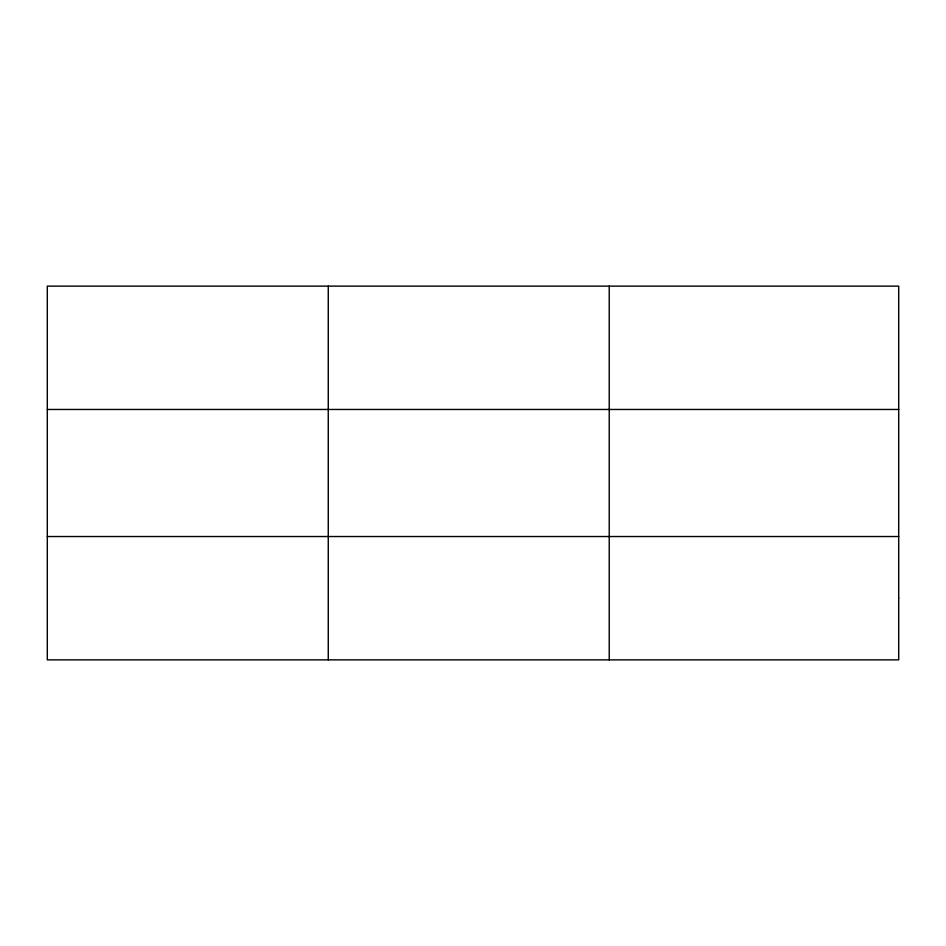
<?xml version="1.0" encoding="UTF-8"?>
<svg xmlns="http://www.w3.org/2000/svg" width="946" height="946" viewBox="0 0 946 946"><rect width="100%" height="100%" fill="white"/><g stroke="black" fill="none" stroke-linecap="round" stroke-linejoin="round"><path stroke-width="1.42" d="M328.262 659.87L328.262 286.13M609.224 659.87L609.224 286.13M47.3 409.464L898.7 409.464M47.3 536.536L898.7 536.536M898.7 598.203L898.7 659.87L47.3 659.87L47.3 286.13L898.7 286.13L898.7 598.203"/></g></svg>
